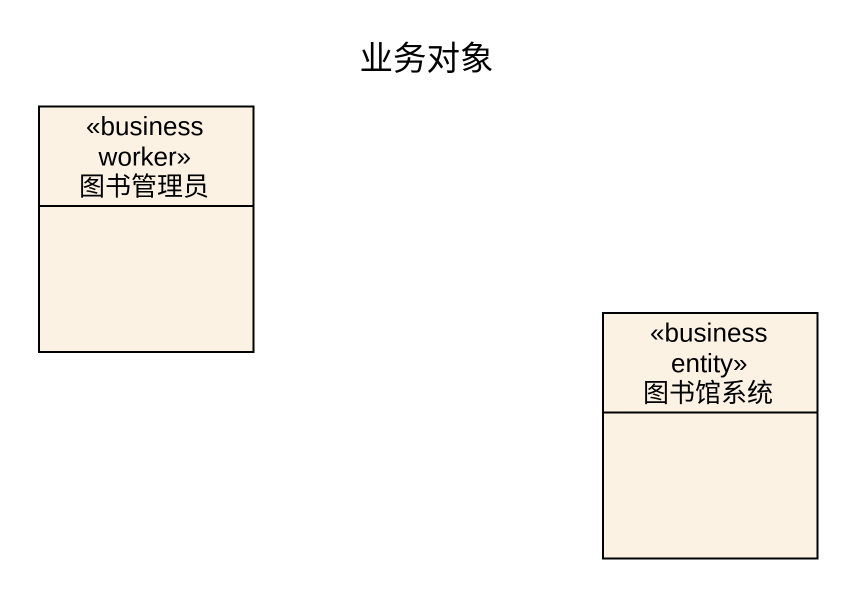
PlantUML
@startuml
title 业务对象
hide circle
hide empty members
class 图书管理员 <<business worker>>
class 图书馆系统 <<business entity>>
@enduml
